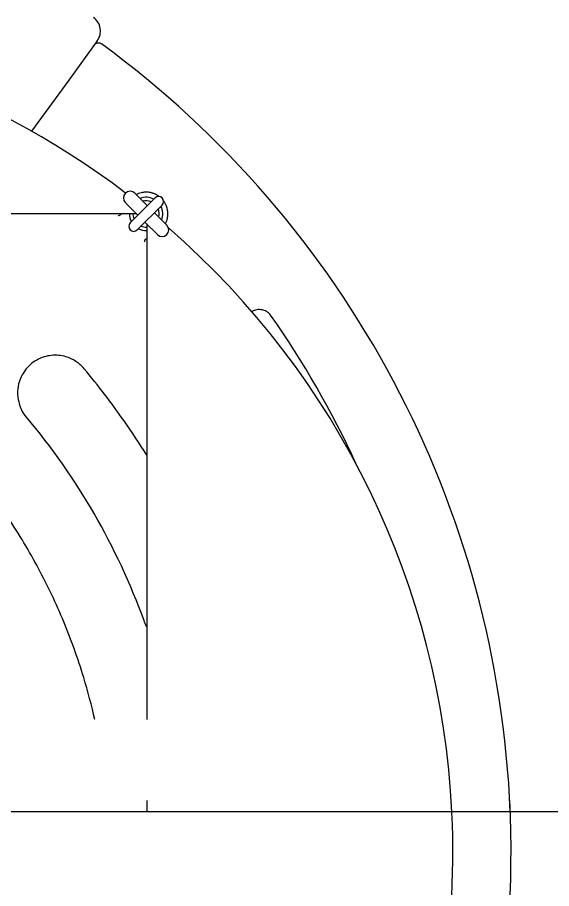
# Model space of a CAD drawing. Header units: millimetres. Extents: x 1061 to 4698, y 0 to 5700.
# Drawn here: x 3185 to 3504, y 2828 to 3349 of the extents above; entities that cross this region are included whole.
import ezdxf

# ---------------------------------------------------------------- set-up
doc = ezdxf.new("R2010")
doc.units = ezdxf.units.MM
doc.layers.add('AM_4', color=3, linetype='Continuous', lineweight=25)

msp = doc.modelspace()

# ---------------------------------------------------------------- linework, layer by layer
at = {"layer": 'AM_4'}
for p, q in [((3232.35, 3335.34), (3215.3, 3311.88)), ((3215.3, 3311.88), (3193.06, 3281.27)), ((3262.27, 3236.79), (3254.84, 3244.21)), ((3249.19, 3238.56), (3256.61, 3231.13)), ((3266.86, 3241.38), (3252.02, 3226.53)), ((3256.26, 3222.29), (3271.11, 3237.14)), ((2503.8, 3232.1), (3255.64, 3232.1)), ((3273.94, 3225.12), (3266.51, 3232.54)), ((3260.85, 3226.89), (3268.28, 3219.46)), ((3261.92, 3225.82), (3261.92, 2929.25)), ((3335.97, 3171.25), (3335.97, 3171.25)), ((3261.92, 2880.95), (3261.92, 2874.15)), ((3744.97, 2874.15), (2014.48, 2874.15))]:
    msp.add_line(p, q, dxfattribs=at)
for centre, radius, start, end in [((3224.26, 3341.22), 10, 324, 54.955), ((2949.92, 2850.1), 495, 52.7867, 90), ((2879.72, 2850), 600, 2.30678, 53.71208), ((3252.02, 3241.38), 4, 45, 225), ((3268.99, 3239.26), 3, 315, 135), ((3261.56, 3231.84), 10, 62.4576, 111.4218), ((3261.56, 3231.84), 7.88, 67.3927, 104.4735), ((3261.56, 3231.84), 10, 178.4967, 207.5424), ((3261.56, 3231.84), 7.88, 178.091, 202.6073), ((3261.56, 3231.84), 7.88, 345.5265, 22.6073), ((3261.56, 3231.84), 10, 338.5782, 27.5424), ((3254.14, 3224.41), 3, 135, 315), ((3261.56, 3231.84), 10, 242.4576, 272.0765), ((3261.56, 3231.84), 7.88, 247.3927, 272.6372), ((3271.11, 3222.29), 4, 225, 45), ((2949.92, 2850.1), 495, 2.7849, 48.9598), ((2879.72, 2850), 558, 24.6209, 35.1497), ((2879.72, 2850), 405, 20, 40), ((2879.72, 2850), 600, 306.28792, 2.95682), ((2949.92, 2850.1), 495, 311.0509, 3.5732)]:
    msp.add_arc(centre, radius, start, end, dxfattribs=at)
for points, knots in [([(3230.63, 3332.98), (3230.66, 3333.02), (3230.69, 3333.07), (3230.94, 3333.36), (3231.19, 3333.58), (3231.74, 3333.93), (3232.05, 3334.06), (3232.68, 3334.21), (3233.01, 3334.23), (3233.66, 3334.17), (3233.99, 3334.08), (3234.48, 3333.86), (3234.66, 3333.76), (3234.83, 3333.63)], [0, 0, 0, 0, 0.0170053, 0.0170053, 0.1146558, 0.1146558, 0.2121107, 0.2121107, 0.3094416, 0.3094416, 0.4080301, 0.4080301, 0.4708638, 0.4708638, 0.4708638, 0.4708638]), ([(3269.36, 3242.24), (3269.06, 3242.46), (3268.75, 3242.67), (3268.44, 3242.87), (3268.41, 3242.89), (3268.38, 3242.9), (3268.36, 3242.92), (3268.2, 3243.02), (3268.03, 3243.11), (3267.87, 3243.2), (3267.81, 3243.24), (3267.75, 3243.27), (3267.7, 3243.3), (3267.56, 3243.37), (3267.42, 3243.44), (3267.28, 3243.51), (3267.19, 3243.55), (3267.1, 3243.6), (3267.01, 3243.64), (3266.7, 3243.78), (3266.39, 3243.91), (3266.07, 3244.03), (3265.92, 3244.09), (3265.76, 3244.14), (3265.6, 3244.19), (3265.35, 3244.28), (3265.09, 3244.35), (3264.83, 3244.42), (3264.6, 3244.48), (3264.37, 3244.53), (3264.14, 3244.58), (3263.95, 3244.62), (3263.75, 3244.65), (3263.56, 3244.68), (3262.71, 3244.82), (3261.86, 3244.86), (3261.02, 3244.83), (3260.84, 3244.82), (3260.65, 3244.81), (3260.47, 3244.79), (3260.44, 3244.79), (3260.41, 3244.79), (3260.38, 3244.78), (3260.17, 3244.76), (3259.96, 3244.74), (3259.75, 3244.71), (3259.33, 3244.65), (3258.92, 3244.57), (3258.51, 3244.48), (3257.98, 3244.35), (3257.46, 3244.19), (3256.95, 3243.99), (3256.68, 3243.89), (3256.42, 3243.78), (3256.17, 3243.67), (3255.99, 3243.59), (3255.82, 3243.5), (3255.64, 3243.41)], [0.06087436, 0.06087436, 0.06087436, 0.06087436, 0.06224971, 0.06224971, 0.06224971, 0.06236469, 0.06236469, 0.06236469, 0.06305854, 0.06305854, 0.06305854, 0.06329971, 0.06329971, 0.06329971, 0.06386743, 0.06386743, 0.06386743, 0.06423473, 0.06423473, 0.06423473, 0.06548498, 0.06548498, 0.06548498, 0.06610476, 0.06610476, 0.06610476, 0.06710243, 0.06710243, 0.06710243, 0.0679748, 0.0679748, 0.0679748, 0.06872019, 0.06872019, 0.06872019, 0.0719555, 0.0719555, 0.0719555, 0.0726499, 0.0726499, 0.0726499, 0.07276432, 0.07276432, 0.07276432, 0.07357314, 0.07357314, 0.07357314, 0.07519077, 0.07519077, 0.07519077, 0.07732499, 0.07732499, 0.07732499, 0.0784265, 0.0784265, 0.0784265, 0.07917855, 0.07917855, 0.07917855, 0.07917855]), ([(3273.14, 3225.92), (3273.32, 3226.27), (3273.48, 3226.63), (3273.63, 3227), (3273.83, 3227.52), (3274.01, 3228.05), (3274.15, 3228.6), (3274.21, 3228.83), (3274.27, 3229.07), (3274.31, 3229.31), (3274.32, 3229.34), (3274.32, 3229.37), (3274.33, 3229.39), (3274.37, 3229.6), (3274.4, 3229.81), (3274.43, 3230.02), (3274.43, 3230.02), (3274.43, 3230.03), (3274.44, 3230.03), (3274.46, 3230.24), (3274.49, 3230.44), (3274.51, 3230.65), (3274.55, 3231.07), (3274.56, 3231.49), (3274.56, 3231.92), (3274.56, 3232.27), (3274.54, 3232.62), (3274.51, 3232.97), (3274.51, 3233.04), (3274.5, 3233.12), (3274.49, 3233.19), (3274.45, 3233.61), (3274.38, 3234.03), (3274.3, 3234.45), (3274.29, 3234.46), (3274.29, 3234.47), (3274.29, 3234.48), (3274.19, 3234.96), (3274.06, 3235.43), (3273.91, 3235.9), (3273.79, 3236.25), (3273.66, 3236.6), (3273.51, 3236.95), (3273.46, 3237.07), (3273.41, 3237.18), (3273.36, 3237.3), (3273.32, 3237.38), (3273.28, 3237.47), (3273.24, 3237.55), (3273.17, 3237.7), (3273.09, 3237.84), (3273.02, 3237.98), (3272.99, 3238.04), (3272.96, 3238.09), (3272.93, 3238.14), (3272.84, 3238.31), (3272.74, 3238.48), (3272.64, 3238.64), (3272.51, 3238.85), (3272.38, 3239.05), (3272.24, 3239.25), (3272.15, 3239.38), (3272.06, 3239.51), (3271.96, 3239.64)], [0.03806513, 0.03806513, 0.03806513, 0.03806513, 0.03960285, 0.03960285, 0.03960285, 0.04179426, 0.04179426, 0.04179426, 0.04272928, 0.04272928, 0.04272928, 0.04283812, 0.04283812, 0.04283812, 0.04364693, 0.04364693, 0.04364693, 0.0436643, 0.0436643, 0.0436643, 0.04445575, 0.04445575, 0.04445575, 0.04607338, 0.04607338, 0.04607338, 0.04740438, 0.04740438, 0.04740438, 0.04769101, 0.04769101, 0.04769101, 0.04927442, 0.04927442, 0.04927442, 0.04930865, 0.04930865, 0.04930865, 0.05114446, 0.05114446, 0.05114446, 0.05254391, 0.05254391, 0.05254391, 0.05301449, 0.05301449, 0.05301449, 0.05335265, 0.05335265, 0.05335265, 0.05394951, 0.05394951, 0.05394951, 0.05416155, 0.05416155, 0.05416155, 0.05488453, 0.05488453, 0.05488453, 0.05577918, 0.05577918, 0.05577918, 0.05636005, 0.05636005, 0.05636005, 0.05636005]), ([(3246.85, 3232.1), (3246.74, 3231.93), (3246.62, 3231.77), (3246.41, 3231.53), (3246.31, 3231.42), (3246.11, 3231.26), (3246.01, 3231.2), (3245.9, 3231.15)], [0.9016967, 0.9016967, 0.9016967, 0.9016967, 1.0050284, 1.0050284, 1.0828399, 1.0828399, 1.1496175, 1.1496175, 1.1496175, 1.1496175]), ([(3244.84, 3230.71), (3244.86, 3230.72), (3244.88, 3230.73), (3245.06, 3230.8), (3245.21, 3230.86), (3245.54, 3230.99), (3245.72, 3231.07), (3245.9, 3231.15)], [-0.1173489, -0.1173489, -0.1173489, -0.1173489, -0.1090009, -0.1090009, -0.0587103, -0.0587103, -0.0000061, -0.0000061, -0.0000061, -0.0000061]), ([(3260.87, 3216.18), (3260.79, 3216), (3260.72, 3215.82), (3260.56, 3215.43), (3260.49, 3215.25), (3260.43, 3215.12), (3260.43, 3215.11), (3260.43, 3215.11)], [-0.08340312, -0.08340312, -0.08340312, -0.08340312, -0.04519684, -0.04519684, 0, 0, 0.00076959, 0.00076959, 0.00076959, 0.00076959]), ([(3260.87, 3216.18), (3260.92, 3216.29), (3260.98, 3216.39), (3261.15, 3216.59), (3261.25, 3216.69), (3261.52, 3216.92), (3261.71, 3217.06), (3261.92, 3217.2)], [0.0000004, 0.0000004, 0.0000004, 0.0000004, 0.0356274, 0.0356274, 0.0771436, 0.0771436, 0.1427296, 0.1427296, 0.1427296, 0.1427296]), ([(3335.97, 3171.25), (3335.75, 3171.57), (3335.42, 3171.96), (3334.58, 3172.75), (3334.03, 3173.16), (3332.65, 3173.94), (3331.77, 3174.26), (3329.82, 3174.64), (3328.72, 3174.65), (3326.72, 3174.29), (3325.77, 3173.92), (3324.97, 3173.46), (3324.88, 3173.41), (3324.8, 3173.35)], [0, 0, 0, 0, 0.234018, 0.234018, 0.491929, 0.491929, 0.816627, 0.816627, 1.187161, 1.187161, 1.555837, 1.555837, 1.602548, 1.602548, 1.602548, 1.602548]), ([(3224.44, 3139.25), (3223.02, 3140.94), (3221.37, 3142.41), (3217.7, 3144.82), (3215.71, 3145.74), (3210.75, 3147.21), (3207.75, 3147.48), (3202.06, 3146.87), (3199.07, 3146.04), (3193.18, 3142.71), (3190.91, 3140.55), (3187.42, 3135.92), (3186.08, 3133.12), (3184.86, 3128.13), (3184.65, 3126.07), (3184.79, 3121.91), (3185.16, 3119.83), (3185.82, 3117.81)], [0, 0, 0, 0, 0.662037, 0.662037, 1.322102, 1.322102, 2.235836, 2.235836, 3.092466, 3.092466, 3.954948, 3.954948, 4.903696, 4.903696, 5.534672, 5.534672, 6.16969, 6.16969, 6.16969, 6.16969]), ([(3261.92, 3087.54), (3257.59, 3094.51), (3253.06, 3101.37), (3240.83, 3118.83), (3232.86, 3129.23), (3224.44, 3139.25)], [9.316033, 9.316033, 9.316033, 9.316033, 11.781045, 11.781045, 15.708574, 15.708574, 15.708574, 15.708574]), ([(3189.97, 3110.33), (3189.04, 3111.44), (3188.23, 3112.62), (3187.53, 3113.87), (3187.19, 3114.5), (3186.87, 3115.14), (3186.58, 3115.8), (3186.44, 3116.13), (3186.3, 3116.46), (3186.18, 3116.8), (3186.05, 3117.13), (3185.93, 3117.47), (3185.82, 3117.81)], [0.067462343, 0.067462343, 0.067462343, 0.067462343, 0.071371357, 0.071371357, 0.071371357, 0.073325864, 0.073325864, 0.073325864, 0.074303117, 0.074303117, 0.074303117, 0.07528037, 0.07528037, 0.07528037, 0.07528037]), ([(3230.89, 2929.25), (3228.98, 2937.74), (3226.75, 2946.16), (3220.8, 2965.78), (3216.83, 2976.88), (3207.81, 2998.65), (3202.77, 3009.31), (3191.66, 3030.09), (3185.6, 3040.21), (3179.05, 3050.01)], [0.922099, 0.922099, 0.922099, 0.922099, 3.535399, 3.535399, 7.072591, 7.072591, 10.60955, 10.60955, 14.146766, 14.146766, 14.146766, 14.146766])]:
    msp.add_open_spline(points, degree=3, knots=knots, dxfattribs=at)
for points in [[(3234.83, 3333.63), (3234.83, 3333.63), (3234.83, 3333.63), (3234.83, 3333.63)], [(3261.92, 2985.02), (3261.29, 2986.13), (3260.74, 2987.3), (3260.3, 2988.52)]]:
    msp.add_open_spline(points, degree=3, dxfattribs=at)

doc.saveas('drawing.dxf')
